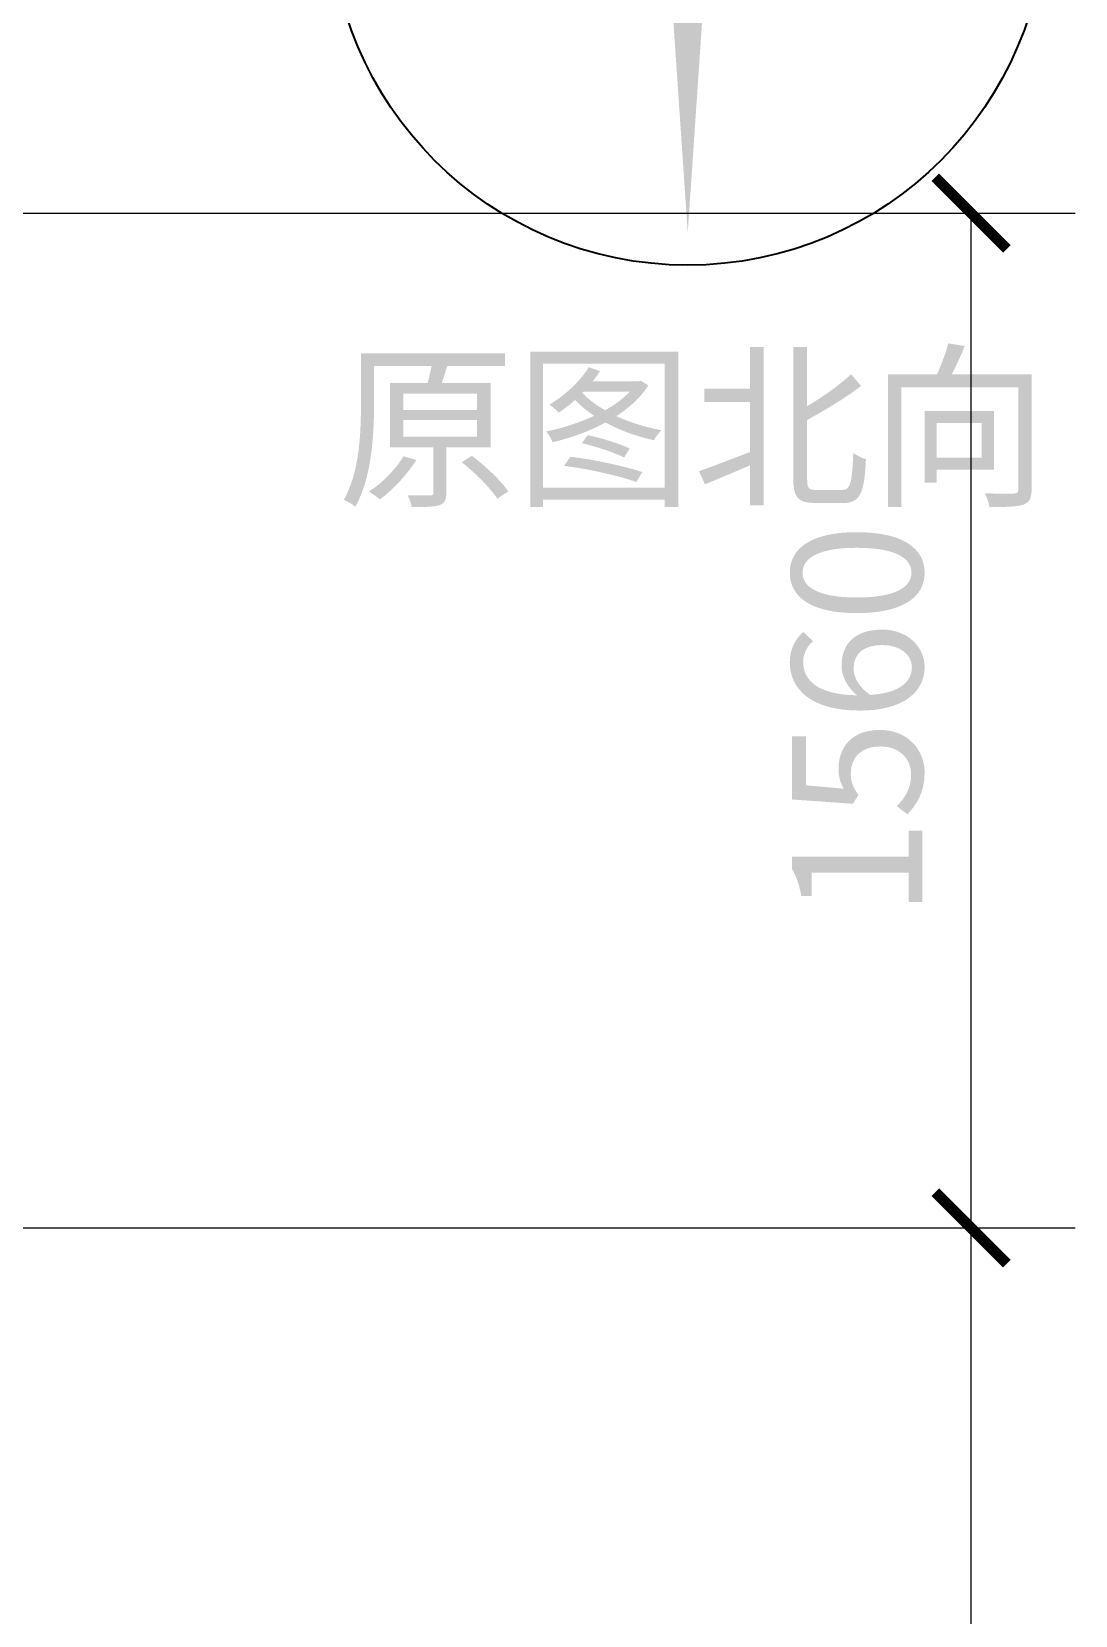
# Model space of a CAD drawing. Header units: millimetres. Extents: x -4600 to 229000, y -4300 to 19460.
# Drawn here: x 54292 to 55895, y 11075 to 13509 of the extents above; entities that cross this region are included whole.
import ezdxf

# ---------------------------------------------------------------- set-up
doc = ezdxf.new("R2010")
doc.units = ezdxf.units.MM
doc.header["$LTSCALE"] = 100
for name, color, linetype, lineweight in [('A-DIMS', 7, 'Continuous', 13), ('A-SHEET', 7, 'Continuous', 35), ('A-TEXT', 7, 'Continuous', 18)]:
    doc.layers.add(name, color=color, linetype=linetype, lineweight=lineweight)

# ---------------------------------------------------------------- blocks, each defined once
blk = doc.blocks.new('_ARCHTICK')
at = {"color": 0, "linetype": 'BYBLOCK', "const_width": 0.15}
blk.add_lwpolyline([(-0.5, -0.5), (0.5, 0.5)], dxfattribs=at)
blk = doc.blocks.new('*D18')
at = {"layer": 'A-DIMS'}
h = blk.add_hatch(color=256, dxfattribs=at)
edge = h.paths.add_edge_path()
edge.add_spline(control_points=[(15663.9, 10877.3), (15663.9, 10915.2), (15629.5, 10939.5), (15559.7, 10939.5), (15490.4, 10939.5), (15456.8, 10915.2), (15456.8, 10877.3), (15456.8, 10839.1), (15490.4, 10815.1), (15559.7, 10815.1), (15629.5, 10815.1), (15663.9, 10839.1), (15663.9, 10877.3)], knot_values=[0, 0, 0, 0, 1, 1, 1, 2, 2, 2, 3, 3, 3, 4, 4, 4, 4], degree=3, periodic=0)
edge = h.paths.add_edge_path(flags=0)
edge.add_spline(control_points=[(15643.7, 10877.3), (15643.7, 10854.6), (15618.3, 10839.1), (15559.7, 10839.1), (15501.3, 10839.1), (15476.4, 10854.6), (15476.4, 10877.3), (15476.4, 10899.9), (15501.3, 10915.5), (15559.7, 10915.5), (15618.3, 10915.5), (15643.7, 10899.9), (15643.7, 10877.3)], knot_values=[0, 0, 0, 0, 1, 1, 1, 2, 2, 2, 3, 3, 3, 4, 4, 4, 4], degree=3, periodic=0)
h = blk.add_hatch(color=256, dxfattribs=at)
edge = h.paths.add_edge_path()
edge.add_spline(control_points=[(15663.9, 10732.1), (15663.9, 10763.2), (15637.7, 10789.7), (15599, 10789.7), (15556.9, 10789.7), (15536.2, 10767.9), (15536.2, 10734), (15536.2, 10718.5), (15545.2, 10701), (15560.2, 10688.7)], knot_values=[0, 0, 0, 0, 1, 1, 1, 2, 2, 2, 3, 3, 3, 3], degree=3, periodic=0)
edge.add_spline(control_points=[(15560.2, 10688.7), (15498.3, 10689.8), (15477.3, 10712.5), (15477.3, 10740.3), (15477.3, 10752.3), (15483.3, 10764.3), (15492.5, 10772)], knot_values=[0, 0, 0, 0, 1, 1, 1, 2, 2, 2, 2], degree=3, periodic=0)
edge.add_line((15492.5, 10772), (15477.3, 10786.2))
edge.add_spline(control_points=[(15477.3, 10786.2), (15465.3, 10775), (15456.8, 10760), (15456.8, 10739.2), (15456.8, 10700.5), (15486.5, 10665.3), (15564.9, 10665.3), (15630.9, 10665.3), (15663.9, 10693.9), (15663.9, 10732.1)], knot_values=[0, 0, 0, 0, 1, 1, 1, 2, 2, 2, 3, 3, 3, 3], degree=3, periodic=0)
edge = h.paths.add_edge_path(flags=0)
edge.add_spline(control_points=[(15580.1, 10689.3), (15561.6, 10702.4), (15554.8, 10717.7), (15554.8, 10729.9), (15554.8, 10754.2), (15571.9, 10766), (15599, 10766), (15626.2, 10766), (15644.3, 10751.2), (15644.3, 10732.1), (15644.3, 10707), (15621.6, 10692), (15580.1, 10689.3)], knot_values=[0, 0, 0, 0, 1, 1, 1, 2, 2, 2, 3, 3, 3, 4, 4, 4, 4], degree=3, periodic=0)
h = blk.add_hatch(color=256, dxfattribs=at)
edge = h.paths.add_edge_path()
edge.add_spline(control_points=[(15663.9, 10570.1), (15663.9, 10603.6), (15639.1, 10635.5), (15595.4, 10635.5), (15551.2, 10635.5), (15531.6, 10608.3), (15531.6, 10575.2), (15531.6, 10563.2), (15534.6, 10554.2), (15539.5, 10545.2)], knot_values=[0, 0, 0, 0, 1, 1, 1, 2, 2, 2, 3, 3, 3, 3], degree=3, periodic=0)
edge.add_line((15539.5, 10545.2), (15481.6, 10550.4))
edge.add_line((15481.6, 10550.4), (15481.6, 10625.7))
edge.add_line((15481.6, 10625.7), (15460.3, 10625.7))
edge.add_line((15460.3, 10625.7), (15460.3, 10528.6))
edge.add_line((15460.3, 10528.6), (15553.7, 10522))
edge.add_line((15553.7, 10522), (15562.1, 10535.4))
edge.add_spline(control_points=[(15562.1, 10535.4), (15554.5, 10546.9), (15550.4, 10555.3), (15550.4, 10568.7), (15550.4, 10593.8), (15567.3, 10610.2), (15596, 10610.2), (15625.2, 10610.2), (15643.2, 10591.3), (15643.2, 10567.6), (15643.2, 10544.4), (15632.5, 10529.7), (15621.1, 10518.5)], knot_values=[0, 0, 0, 0, 1, 1, 1, 2, 2, 2, 3, 3, 3, 4, 4, 4, 4], degree=3, periodic=0)
edge.add_line((15621.1, 10518.5), (15637.4, 10505.9))
edge.add_spline(control_points=[(15637.4, 10505.9), (15650.8, 10519.6), (15663.9, 10538.7), (15663.9, 10570.1)], knot_values=[0, 0, 0, 0, 1, 1, 1, 1], degree=3, periodic=0)
h = blk.add_hatch(color=256, dxfattribs=at)
edge = h.paths.add_edge_path()
edge.add_line((15660.3, 10371.1), (15660.3, 10480.8))
edge.add_line((15660.3, 10480.8), (15639.6, 10480.8))
edge.add_line((15639.6, 10480.8), (15639.6, 10440.7))
edge.add_line((15639.6, 10440.7), (15460.3, 10440.7))
edge.add_line((15460.3, 10440.7), (15460.3, 10421.6))
edge.add_spline(control_points=[(15460.3, 10421.6), (15466.6, 10410.7), (15471.3, 10397.9), (15474.5, 10380.2)], knot_values=[0, 0, 0, 0, 1, 1, 1, 1], degree=3, periodic=0)
edge.add_line((15474.5, 10380.2), (15490.4, 10380.2))
edge.add_line((15490.4, 10380.2), (15490.4, 10415.9))
edge.add_line((15490.4, 10415.9), (15639.6, 10415.9))
edge.add_line((15639.6, 10415.9), (15639.6, 10371.1))
edge.add_line((15639.6, 10371.1), (15660.3, 10371.1))
for p, q in [((14140, 11430), (15895.3, 11430)), ((15735.3, 9870), (15735.3, 11430)), ((14140, 9870), (15895.3, 9870))]:
    blk.add_line(p, q)
at = {"layer": 'Defpoints'}
for p in [(14020, 11430), (14020, 9870), (15735.3, 9870)]:
    blk.add_point(p, dxfattribs=at)
at = {"layer": 'A-DIMS', "xscale": 110, "yscale": 110}
for p, rotation in [((15735.3, 11430), 90), ((15735.3, 9870), 270)]:
    blk.add_blockref('_ARCHTICK', p, dxfattribs=dict(at, rotation=rotation))
blk = doc.blocks.new('*D19')
for p, q in [((14140, 9870), (15895.3, 9870)), ((15735.3, 2470), (15735.3, 9870))]:
    blk.add_line(p, q)
at = {"layer": 'A-DIMS', "xscale": 110, "yscale": 110, "rotation": 90}
blk.add_blockref('_ARCHTICK', (15735.3, 9870), dxfattribs=at)
blk = doc.blocks.new('SOURCE_DIMENSIONS')
for name in ['*D18', '*D19']:
    blk.add_blockref(name, (0, 0))
blk = doc.blocks.new('PLAN_DIMENSIONS')
blk.add_blockref('SOURCE_DIMENSIONS', (0, 0))
blk = doc.blocks.new('A02_SHEET')
at = {"layer": 'A-SHEET'}
blk.add_hatch(color=256, dxfattribs=at).paths.add_polyline_path([(15230, 14230), (15370, 14230), (15300, 13200)])
at = {"layer": 'A-TEXT'}
h = blk.add_hatch(color=256, dxfattribs=at)
edge = h.paths.add_edge_path()
edge.add_line((15317.2, 12833.3), (15326.5, 12813.1))
edge.add_spline(control_points=[(15326.5, 12813.1), (15346.4, 12821.3), (15371.2, 12831.7), (15395.8, 12842.3)], knot_values=[0, 0, 0, 0, 1, 1, 1, 1], degree=3, periodic=0)
edge.add_line((15395.8, 12842.3), (15395.8, 12780.6))
edge.add_line((15395.8, 12780.6), (15416.5, 12780.6))
edge.add_line((15416.5, 12780.6), (15416.5, 13024.3))
edge.add_line((15416.5, 13024.3), (15395.8, 13024.3))
edge.add_line((15395.8, 13024.3), (15395.8, 12959.9))
edge.add_line((15395.8, 12959.9), (15325.4, 12959.9))
edge.add_line((15325.4, 12959.9), (15325.4, 12939.4))
edge.add_line((15325.4, 12939.4), (15395.8, 12939.4))
edge.add_line((15395.8, 12939.4), (15395.8, 12862.8))
edge.add_spline(control_points=[(15395.8, 12862.8), (15366.3, 12851.6), (15337.1, 12840.1), (15317.2, 12833.3)], knot_values=[0, 0, 0, 0, 1, 1, 1, 1], degree=3, periodic=0)
h = blk.add_hatch(color=256, dxfattribs=at)
edge = h.paths.add_edge_path()
edge.add_spline(control_points=[(15551, 12982.3), (15534.4, 12966.7), (15508.7, 12948.4), (15483.4, 12933.2)], knot_values=[0, 0, 0, 0, 1, 1, 1, 1], degree=3, periodic=0)
edge.add_line((15483.4, 12933.2), (15483.4, 13024))
edge.add_line((15483.4, 13024), (15462.1, 13024))
edge.add_line((15462.1, 13024), (15462.1, 12821.8))
edge.add_spline(control_points=[(15462.1, 12821.8), (15462.1, 12792.6), (15469.7, 12784.4), (15495.4, 12784.4), (15500.8, 12784.4), (15533.6, 12784.4), (15539.3, 12784.4), (15566, 12784.4), (15571.5, 12802.2), (15573.7, 12851.8)], knot_values=[0, 0, 0, 0, 1, 1, 1, 2, 2, 2, 3, 3, 3, 3], degree=3, periodic=0)
edge.add_spline(control_points=[(15573.7, 12851.8), (15567.9, 12853.2), (15559.5, 12857.3), (15554.3, 12861.7)], knot_values=[0, 0, 0, 0, 1, 1, 1, 1], degree=3, periodic=0)
edge.add_spline(control_points=[(15554.3, 12861.7), (15552.4, 12816.4), (15550.5, 12804.4), (15537.7, 12804.4), (15530.6, 12804.4), (15503.3, 12804.4), (15497.5, 12804.4), (15485.5, 12804.4), (15483.4, 12807.1), (15483.4, 12821.6)], knot_values=[0, 0, 0, 0, 1, 1, 1, 2, 2, 2, 3, 3, 3, 3], degree=3, periodic=0)
edge.add_line((15483.4, 12821.6), (15483.4, 12911.9))
edge.add_spline(control_points=[(15483.4, 12911.9), (15512.3, 12928), (15543.4, 12946.5), (15566.3, 12964.3)], knot_values=[0, 0, 0, 0, 1, 1, 1, 1], degree=3, periodic=0)
edge.add_line((15566.3, 12964.3), (15551, 12982.3))
h = blk.add_hatch(color=256, dxfattribs=at)
edge = h.paths.add_edge_path()
edge.add_spline(control_points=[(15700.3, 13029.7), (15696.5, 13015.8), (15689.6, 12996.7), (15682.8, 12982)], knot_values=[0, 0, 0, 0, 1, 1, 1, 1], degree=3, periodic=0)
edge.add_line((15682.8, 12982), (15607.8, 12982))
edge.add_line((15607.8, 12982), (15607.8, 12778.2))
edge.add_line((15607.8, 12778.2), (15628, 12778.2))
edge.add_line((15628, 12778.2), (15628, 12962.1))
edge.add_line((15628, 12962.1), (15807.8, 12962.1))
edge.add_line((15807.8, 12962.1), (15807.8, 12805.5))
edge.add_spline(control_points=[(15807.8, 12805.5), (15807.8, 12800.5), (15806.1, 12798.9), (15800.7, 12798.9)], knot_values=[0, 0, 0, 0, 1, 1, 1, 1], degree=3, periodic=0)
edge.add_spline(control_points=[(15800.7, 12798.9), (15795, 12798.6), (15776.1, 12798.4), (15756.5, 12799.5)], knot_values=[0, 0, 0, 0, 1, 1, 1, 1], degree=3, periodic=0)
edge.add_spline(control_points=[(15756.5, 12799.5), (15759.5, 12793.5), (15762.5, 12783.9), (15763.6, 12778.2)], knot_values=[0, 0, 0, 0, 1, 1, 1, 1], degree=3, periodic=0)
edge.add_spline(control_points=[(15763.6, 12778.2), (15788.7, 12778.2), (15805.6, 12778.4), (15815.4, 12781.7)], knot_values=[0, 0, 0, 0, 1, 1, 1, 1], degree=3, periodic=0)
edge.add_spline(control_points=[(15815.4, 12781.7), (15825, 12785.3), (15828.2, 12791.8), (15828.2, 12805.5)], knot_values=[0, 0, 0, 0, 1, 1, 1, 1], degree=3, periodic=0)
edge.add_line((15828.2, 12805.5), (15828.2, 12982))
edge.add_line((15828.2, 12982), (15705.5, 12982))
edge.add_spline(control_points=[(15705.5, 12982), (15712.3, 12995.1), (15719.6, 13010.9), (15725.6, 13025.6)], knot_values=[0, 0, 0, 0, 1, 1, 1, 1], degree=3, periodic=0)
edge.add_line((15725.6, 13025.6), (15700.3, 13029.7))
h.paths.add_polyline_path([(15663.7, 12925.8), (15663.7, 12815.8), (15682.5, 12815.8), (15682.5, 12835.5), (15770.7, 12835.5), (15770.7, 12925.8), (15663.7, 12925.8)], flags=0)
h.paths.add_polyline_path([(15682.5, 12907.5), (15751.6, 12907.5), (15751.6, 12854), (15682.5, 12854), (15682.5, 12907.5)], flags=0)
h = blk.add_hatch(color=256, dxfattribs=at)
edge = h.paths.add_edge_path()
edge.add_line((14842.7, 12968.6), (14842.7, 12870.1))
edge.add_line((14842.7, 12870.1), (14909.3, 12870.1))
edge.add_line((14909.3, 12870.1), (14909.3, 12800.5))
edge.add_spline(control_points=[(14909.3, 12800.5), (14909.3, 12797.3), (14908.2, 12796.2), (14904.1, 12795.9)], knot_values=[0, 0, 0, 0, 1, 1, 1, 1], degree=3, periodic=0)
edge.add_spline(control_points=[(14904.1, 12795.9), (14900, 12795.9), (14885.8, 12795.9), (14869.7, 12796.2)], knot_values=[0, 0, 0, 0, 1, 1, 1, 1], degree=3, periodic=0)
edge.add_spline(control_points=[(14869.7, 12796.2), (14872.4, 12791), (14875.2, 12783.4), (14876, 12778.2)], knot_values=[0, 0, 0, 0, 1, 1, 1, 1], degree=3, periodic=0)
edge.add_spline(control_points=[(14876, 12778.2), (14897.3, 12778.2), (14910.6, 12778.2), (14918.8, 12781.2), (14927, 12784.2), (14929.2, 12789.6), (14929.2, 12800.3)], knot_values=[0, 0, 0, 0, 1, 1, 1, 2, 2, 2, 2], degree=3, periodic=0)
edge.add_line((14929.2, 12800.3), (14929.2, 12870.1))
edge.add_line((14929.2, 12870.1), (14997.1, 12870.1))
edge.add_line((14997.1, 12870.1), (14997.1, 12968.6))
edge.add_line((14997.1, 12968.6), (14922.1, 12968.6))
edge.add_spline(control_points=[(14922.1, 12968.6), (14924.8, 12976.8), (14927.8, 12986.1), (14930.6, 12995.1)], knot_values=[0, 0, 0, 0, 1, 1, 1, 1], degree=3, periodic=0)
edge.add_line((14930.6, 12995.1), (15019.5, 12995.1))
edge.add_line((15019.5, 12995.1), (15019.5, 13014.2))
edge.add_line((15019.5, 13014.2), (14798, 13014.2))
edge.add_line((14798, 13014.2), (14798, 12935.1))
edge.add_spline(control_points=[(14798, 12935.1), (14798, 12892.2), (14795.8, 12831.9), (14771.8, 12789.1)], knot_values=[0, 0, 0, 0, 1, 1, 1, 1], degree=3, periodic=0)
edge.add_spline(control_points=[(14771.8, 12789.1), (14776.7, 12787.2), (14785.7, 12782), (14789.5, 12778.7)], knot_values=[0, 0, 0, 0, 1, 1, 1, 1], degree=3, periodic=0)
edge.add_spline(control_points=[(14789.5, 12778.7), (14814.6, 12823.5), (14818.1, 12889.8), (14818.1, 12935.1)], knot_values=[0, 0, 0, 0, 1, 1, 1, 1], degree=3, periodic=0)
edge.add_line((14818.1, 12935.1), (14818.1, 12995.1))
edge.add_line((14818.1, 12995.1), (14906.5, 12995.1))
edge.add_spline(control_points=[(14906.5, 12995.1), (14904.9, 12987.2), (14902.7, 12977.1), (14900.3, 12968.6)], knot_values=[0, 0, 0, 0, 1, 1, 1, 1], degree=3, periodic=0)
edge.add_line((14900.3, 12968.6), (14842.7, 12968.6))
edge = h.paths.add_edge_path(flags=0)
edge.add_spline(control_points=[(14863.4, 12856.2), (14850.9, 12835.7), (14830.7, 12815), (14810.2, 12801.9)], knot_values=[0, 0, 0, 0, 1, 1, 1, 1], degree=3, periodic=0)
edge.add_spline(control_points=[(14810.2, 12801.9), (14815.1, 12798.9), (14823.3, 12793.2), (14827.1, 12789.9)], knot_values=[0, 0, 0, 0, 1, 1, 1, 1], degree=3, periodic=0)
edge.add_spline(control_points=[(14827.1, 12789.9), (14847.1, 12804.6), (14868.6, 12827.6), (14883.1, 12850.5)], knot_values=[0, 0, 0, 0, 1, 1, 1, 1], degree=3, periodic=0)
edge.add_line((14883.1, 12850.5), (14863.4, 12856.2))
edge = h.paths.add_edge_path(flags=0)
edge.add_spline(control_points=[(14952.9, 12847.2), (14973.4, 12830.8), (14997.1, 12807.1), (15007.5, 12791)], knot_values=[0, 0, 0, 0, 1, 1, 1, 1], degree=3, periodic=0)
edge.add_line((15007.5, 12791), (15024.4, 12802.2))
edge.add_spline(control_points=[(15024.4, 12802.2), (15013.2, 12818.6), (14989.2, 12841.2), (14968.5, 12857)], knot_values=[0, 0, 0, 0, 1, 1, 1, 1], degree=3, periodic=0)
edge.add_line((14968.5, 12857), (14952.9, 12847.2))
h.paths.add_polyline_path([(14862.9, 12911.9), (14976.4, 12911.9), (14976.4, 12886.5), (14862.9, 12886.5), (14862.9, 12911.9)], flags=0)
h.paths.add_polyline_path([(14862.9, 12952.3), (14976.4, 12952.3), (14976.4, 12927.4), (14862.9, 12927.4), (14862.9, 12952.3)], flags=0)
h = blk.add_hatch(color=256, dxfattribs=at)
h.paths.add_polyline_path([(15058, 13017.2), (15058, 12778.2), (15077.6, 12778.2), (15077.6, 12789.6), (15264.8, 12789.6), (15264.8, 12778.2), (15285.3, 12778.2), (15285.3, 13017.2), (15058, 13017.2)])
h.paths.add_polyline_path([(15077.6, 12807.9), (15077.6, 12998.6), (15264.8, 12998.6), (15264.8, 12807.9), (15077.6, 12807.9)], flags=0)
edge = h.paths.add_edge_path(flags=0)
edge.add_spline(control_points=[(15148, 12993.2), (15134.4, 12970.8), (15110.9, 12949.5), (15087.4, 12935.6)], knot_values=[0, 0, 0, 0, 1, 1, 1, 1], degree=3, periodic=0)
edge.add_spline(control_points=[(15087.4, 12935.6), (15091.8, 12932.9), (15098.9, 12926.6), (15101.9, 12923.3)], knot_values=[0, 0, 0, 0, 1, 1, 1, 1], degree=3, periodic=0)
edge.add_spline(control_points=[(15101.9, 12923.3), (15110.1, 12928.8), (15118.6, 12935.3), (15127, 12942.7)], knot_values=[0, 0, 0, 0, 1, 1, 1, 1], degree=3, periodic=0)
edge.add_spline(control_points=[(15127, 12942.7), (15135.2, 12934), (15145.3, 12925.8), (15156.2, 12918.4)], knot_values=[0, 0, 0, 0, 1, 1, 1, 1], degree=3, periodic=0)
edge.add_spline(control_points=[(15156.2, 12918.4), (15133, 12907.5), (15106.8, 12899.3), (15082.5, 12894.4)], knot_values=[0, 0, 0, 0, 1, 1, 1, 1], degree=3, periodic=0)
edge.add_spline(control_points=[(15082.5, 12894.4), (15086.1, 12890.6), (15090.5, 12882.7), (15092.4, 12877.8)], knot_values=[0, 0, 0, 0, 1, 1, 1, 1], degree=3, periodic=0)
edge.add_spline(control_points=[(15092.4, 12877.8), (15119.1, 12884), (15147.7, 12894.1), (15173.7, 12908)], knot_values=[0, 0, 0, 0, 1, 1, 1, 1], degree=3, periodic=0)
edge.add_spline(control_points=[(15173.7, 12908), (15196.3, 12895.8), (15222.2, 12886.5), (15248.2, 12880.8)], knot_values=[0, 0, 0, 0, 1, 1, 1, 1], degree=3, periodic=0)
edge.add_spline(control_points=[(15248.2, 12880.8), (15250.6, 12885.7), (15255.8, 12892.8), (15259.6, 12896.3)], knot_values=[0, 0, 0, 0, 1, 1, 1, 1], degree=3, periodic=0)
edge.add_spline(control_points=[(15259.6, 12896.3), (15235.6, 12900.7), (15211.6, 12908), (15190.3, 12917.9)], knot_values=[0, 0, 0, 0, 1, 1, 1, 1], degree=3, periodic=0)
edge.add_spline(control_points=[(15190.3, 12917.9), (15210.8, 12931.2), (15228, 12946.8), (15239.4, 12965.3)], knot_values=[0, 0, 0, 0, 1, 1, 1, 1], degree=3, periodic=0)
edge.add_line((15239.4, 12965.3), (15227.7, 12972.2))
edge.add_line((15227.7, 12972.2), (15224.7, 12971.4))
edge.add_line((15224.7, 12971.4), (15154, 12971.4))
edge.add_spline(control_points=[(15154, 12971.4), (15158.1, 12976.5), (15161.9, 12981.7), (15165.2, 12987.2)], knot_values=[0, 0, 0, 0, 1, 1, 1, 1], degree=3, periodic=0)
edge.add_line((15165.2, 12987.2), (15148, 12993.2))
edge = h.paths.add_edge_path(flags=0)
edge.add_line((15138.2, 12953.6), (15140.1, 12955.5))
edge.add_line((15140.1, 12955.5), (15210.8, 12955.5))
edge.add_spline(control_points=[(15210.8, 12955.5), (15201, 12944.9), (15187.9, 12935.3), (15173.1, 12926.9)], knot_values=[0, 0, 0, 0, 1, 1, 1, 1], degree=3, periodic=0)
edge.add_spline(control_points=[(15173.1, 12926.9), (15159.2, 12934.8), (15147.2, 12943.8), (15138.2, 12953.6)], knot_values=[0, 0, 0, 0, 1, 1, 1, 1], degree=3, periodic=0)
edge = h.paths.add_edge_path(flags=0)
edge.add_spline(control_points=[(15110.1, 12841.5), (15147.7, 12836.8), (15195, 12825.9), (15221.1, 12816.6)], knot_values=[0, 0, 0, 0, 1, 1, 1, 1], degree=3, periodic=0)
edge.add_line((15221.1, 12816.6), (15230.2, 12831.9))
edge.add_spline(control_points=[(15230.2, 12831.9), (15203.7, 12840.7), (15156.5, 12851.3), (15119.6, 12855.4)], knot_values=[0, 0, 0, 0, 1, 1, 1, 1], degree=3, periodic=0)
edge.add_line((15119.6, 12855.4), (15110.1, 12841.5))
edge = h.paths.add_edge_path(flags=0)
edge.add_spline(control_points=[(15137.4, 12876.1), (15159.2, 12871.5), (15187, 12861.9), (15202.3, 12854.3)], knot_values=[0, 0, 0, 0, 1, 1, 1, 1], degree=3, periodic=0)
edge.add_line((15202.3, 12854.3), (15210.8, 12868.2))
edge.add_spline(control_points=[(15210.8, 12868.2), (15195.5, 12875.3), (15167.9, 12884.3), (15146.1, 12888.7)], knot_values=[0, 0, 0, 0, 1, 1, 1, 1], degree=3, periodic=0)
edge.add_line((15146.1, 12888.7), (15137.4, 12876.1))
at = {"layer": 'A-SHEET'}
blk.add_circle((15300, 13700), 550, dxfattribs=at)
blk.add_blockref('PLAN_DIMENSIONS', (0, 1800))

msp = doc.modelspace()

# ---------------------------------------------------------------- block references
msp.add_blockref('A02_SHEET', (40000, 0))

doc.saveas('drawing.dxf')
